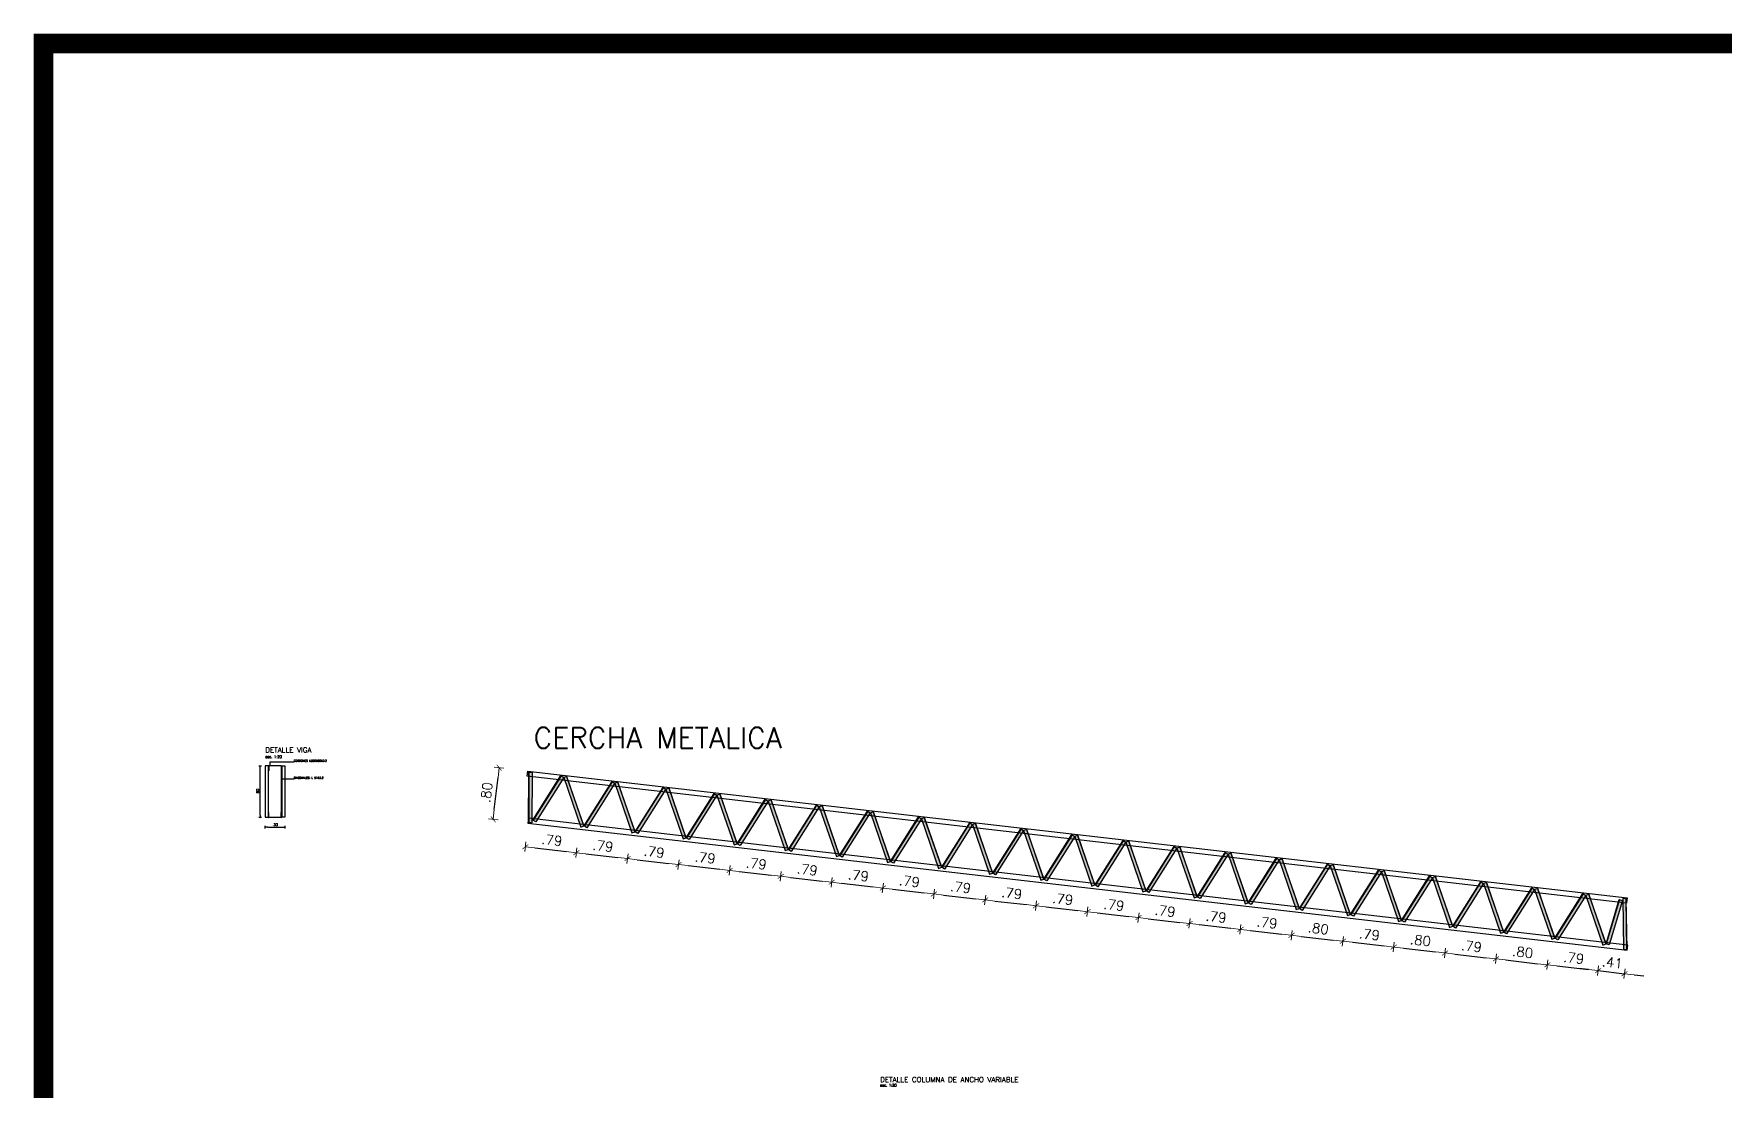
# Model space of a CAD drawing. Header units: metres. Extents: x 177 to 477, y -228 to -48.
# Drawn here: x 176.81 to 202.86, y -120.6 to -104.31 of the extents above; entities that cross this region are included whole.
import ezdxf
from ezdxf import colors
from ezdxf.entities.mleader import LeaderData, LeaderLine
from ezdxf.math import Vec2, Vec3

# ---------------------------------------------------------------- set-up
doc = ezdxf.new("R2010")
doc.units = ezdxf.units.M
doc.linetypes.add('DASHED2', pattern=[0.375, 0.25, -0.125])
doc.layers.add('AUX', color=11, linetype='DASHED2', lineweight=0, plot=False)
doc.layers.add('COTAS', color=160, linetype='Continuous', lineweight=0)
doc.layers.add('PERFILES', color=3, linetype='Continuous', lineweight=0)
for name, color, linetype in [('ES-Perfil 01', 3, 'Continuous'), ('EST-VISTA 2', 3, 'Continuous'), ('EST-VISTA 3', 1, 'Continuous'), ('LEYENDAS', 160, 'Continuous')]:
    doc.layers.add(name, color=color, linetype=linetype)
doc.layers.add('H-BLANCO', color=7, linetype='Continuous', lineweight=0, true_color=0xffffff)
doc.styles.get("Standard").update_dxf_attribs({"font": 'romans.shx'})
doc.dimstyles.new('COTA_1-20', dxfattribs={"dimscale": 0.2, "dimtxt": 0.2, "dimasz": 0.2, "dimexe": 0, "dimexo": 0.7, "dimgap": 0.1, "dimtad": 1, "dimzin": 4, "dimdsep": 46, "dimtxsty": 'Standard', "dimblk1": 'COTA_N', "dimblk2": 'COTA_N', "dimsah": 1, "dimcen": 2, "dimse1": 1, "dimse2": 1, "dimclrd": 1, "dimclre": 256, "dimclrt": 256, "dimadec": 0, "dimazin": 0, "dimtfac": 1, "dimtix": 1, "dimtmove": 2, "dimatfit": 3, "dimldrblk": 'COTA_N', "dimfxl": 0, "dimtolj": 1, "dimtzin": 0, "dimarcsym": 0})
doc.dimstyles.new('COTA_1-75', dxfattribs={"dimscale": 0.75, "dimtxt": 0.2, "dimasz": 0.2, "dimexe": 0, "dimexo": 0.7, "dimgap": 0.1, "dimtad": 1, "dimzin": 4, "dimdsep": 46, "dimtxsty": 'Standard', "dimblk1": 'COTA_N', "dimblk2": 'COTA_N', "dimsah": 1, "dimcen": 2, "dimse1": 1, "dimse2": 1, "dimclrd": 256, "dimclre": 256, "dimclrt": 256, "dimadec": 0, "dimazin": 0, "dimtfac": 1, "dimtix": 1, "dimtmove": 2, "dimatfit": 3, "dimldrblk": 'COTA_N', "dimfxl": 0, "dimtolj": 1, "dimtzin": 0, "dimarcsym": 0})

# ---------------------------------------------------------------- blocks, each defined once
blk = doc.blocks.new('VIGA RET')
at = {"layer": 'H-BLANCO'}
h = blk.add_hatch(color=256, dxfattribs=at)
h.dxf.hatch_style = 1
h.paths.add_polyline_path([(8.521, 0.01), (8.419, 0.79), (8.369, 0.783), (8.47, 0.003)])
h.paths.add_polyline_path([(8.191, 0.058), (8.315, 0.761), (8.365, 0.752), (8.241, 0.049)])
h.paths.add_polyline_path([(7.399, 0.058), (7.749, 0.788), (7.794, 0.766), (7.444, 0.036)])
h.paths.add_polyline_path([(8.191, 0.058), (7.841, 0.788), (7.795, 0.766), (8.145, 0.036)])
h.paths.add_polyline_path([(6.606, 0.058), (6.956, 0.788), (7.002, 0.766), (6.652, 0.036)])
h.paths.add_polyline_path([(7.398, 0.058), (7.048, 0.788), (7.002, 0.766), (7.352, 0.036)])
h.paths.add_polyline_path([(5.813, 0.058), (6.163, 0.788), (6.209, 0.766), (5.859, 0.036)])
h.paths.add_polyline_path([(6.605, 0.058), (6.255, 0.788), (6.209, 0.766), (6.559, 0.036)])
h.paths.add_polyline_path([(5.02, 0.058), (5.37, 0.788), (5.416, 0.766), (5.066, 0.036)])
h.paths.add_polyline_path([(5.812, 0.058), (5.462, 0.788), (5.417, 0.766), (5.767, 0.036)])
h.paths.add_polyline_path([(4.228, 0.058), (4.578, 0.788), (4.624, 0.766), (4.274, 0.036)])
h.paths.add_polyline_path([(5.02, 0.058), (4.67, 0.788), (4.624, 0.766), (4.974, 0.036)])
h.paths.add_polyline_path([(3.435, 0.058), (3.785, 0.788), (3.831, 0.766), (3.481, 0.036)])
h.paths.add_polyline_path([(4.227, 0.058), (3.877, 0.788), (3.831, 0.766), (4.181, 0.036)])
h.paths.add_polyline_path([(2.642, 0.058), (2.992, 0.788), (3.038, 0.766), (2.688, 0.036)])
h.paths.add_polyline_path([(3.434, 0.058), (3.084, 0.788), (3.038, 0.766), (3.388, 0.036)])
h.paths.add_polyline_path([(1.85, 0.058), (2.2, 0.788), (2.245, 0.766), (1.895, 0.036)])
h.paths.add_polyline_path([(2.641, 0.058), (2.291, 0.788), (2.246, 0.766), (2.596, 0.036)])
h.paths.add_polyline_path([(1.057, 0.058), (1.407, 0.788), (1.453, 0.766), (1.103, 0.036)])
h.paths.add_polyline_path([(1.849, 0.058), (1.499, 0.788), (1.453, 0.766), (1.803, 0.036)])
h.paths.add_polyline_path([(0.264, 0.058), (0.614, 0.788), (0.66, 0.766), (0.31, 0.036)])
h.paths.add_polyline_path([(1.056, 0.058), (0.706, 0.788), (0.66, 0.766), (1.01, 0.036)])
h.paths.add_polyline_path([(-0.529, 0.058), (-0.179, 0.788), (-0.133, 0.766), (-0.483, 0.036)])
h.paths.add_polyline_path([(0.263, 0.058), (-0.087, 0.788), (-0.133, 0.766), (0.217, 0.036)])
h.paths.add_polyline_path([(-1.321, 0.058), (-0.971, 0.788), (-0.926, 0.766), (-1.276, 0.036)])
h.paths.add_polyline_path([(-0.529, 0.058), (-0.879, 0.788), (-0.925, 0.766), (-0.575, 0.036)])
h.paths.add_polyline_path([(-2.114, 0.058), (-1.764, 0.788), (-1.718, 0.766), (-2.068, 0.036)])
h.paths.add_polyline_path([(-1.322, 0.058), (-1.672, 0.788), (-1.718, 0.766), (-1.368, 0.036)])
h.paths.add_polyline_path([(-2.907, 0.058), (-2.557, 0.788), (-2.511, 0.766), (-2.861, 0.036)])
h.paths.add_polyline_path([(-2.115, 0.058), (-2.465, 0.788), (-2.511, 0.766), (-2.161, 0.036)])
h.paths.add_polyline_path([(-3.7, 0.058), (-3.35, 0.788), (-3.304, 0.766), (-3.654, 0.036)])
h.paths.add_polyline_path([(-2.908, 0.058), (-3.258, 0.788), (-3.303, 0.766), (-2.953, 0.036)])
h.paths.add_polyline_path([(-4.492, 0.058), (-4.142, 0.788), (-4.096, 0.766), (-4.446, 0.036)])
h.paths.add_polyline_path([(-3.7, 0.058), (-4.05, 0.788), (-4.096, 0.766), (-3.746, 0.036)])
h.paths.add_polyline_path([(-5.285, 0.058), (-4.935, 0.788), (-4.889, 0.766), (-5.239, 0.036)])
h.paths.add_polyline_path([(-4.493, 0.058), (-4.843, 0.788), (-4.889, 0.766), (-4.539, 0.036)])
h.paths.add_polyline_path([(-6.078, 0.058), (-5.728, 0.788), (-5.682, 0.766), (-6.032, 0.036)])
h.paths.add_polyline_path([(-5.286, 0.058), (-5.636, 0.788), (-5.682, 0.766), (-5.332, 0.036)])
h.paths.add_polyline_path([(-6.87, 0.058), (-6.52, 0.788), (-6.475, 0.766), (-6.825, 0.036)])
h.paths.add_polyline_path([(-6.079, 0.058), (-6.429, 0.788), (-6.474, 0.766), (-6.124, 0.036)])
h.paths.add_polyline_path([(-7.663, 0.058), (-7.313, 0.788), (-7.267, 0.766), (-7.617, 0.036)])
h.paths.add_polyline_path([(-6.871, 0.058), (-7.221, 0.788), (-7.267, 0.766), (-6.917, 0.036)])
h.paths.add_polyline_path([(-8.456, 0.058), (-8.106, 0.788), (-8.06, 0.766), (-8.41, 0.036)])
h.paths.add_polyline_path([(-7.664, 0.058), (-8.014, 0.788), (-8.06, 0.766), (-7.71, 0.036)])
h.paths.add_polyline_path([(-8.518, 0.006), (-8.605, 0.782), (-8.554, 0.787), (-8.468, 0.012)])
at = {"layer": 'EST-VISTA 2', "color": 2}
for points in [[(-8.601, 0.782), (-8.515, 0.007), (-8.518, 0.006), (-8.605, 0.782)], [(-8.103, 0.786), (-8.453, 0.057), (-8.456, 0.058), (-8.106, 0.788)], [(-8.017, 0.786), (-7.667, 0.057), (-7.664, 0.058), (-8.014, 0.788)], [(-7.31, 0.786), (-7.66, 0.057), (-7.663, 0.058), (-7.313, 0.788)], [(-7.224, 0.786), (-6.874, 0.057), (-6.871, 0.058), (-7.221, 0.788)], [(-6.518, 0.786), (-6.868, 0.057), (-6.87, 0.058), (-6.52, 0.788)], [(-6.431, 0.786), (-6.081, 0.057), (-6.079, 0.058), (-6.429, 0.788)], [(-5.725, 0.786), (-6.075, 0.057), (-6.078, 0.058), (-5.728, 0.788)], [(-5.639, 0.786), (-5.289, 0.057), (-5.286, 0.058), (-5.636, 0.788)], [(-4.932, 0.786), (-5.282, 0.057), (-5.285, 0.058), (-4.935, 0.788)], [(-4.846, 0.786), (-4.496, 0.057), (-4.493, 0.058), (-4.843, 0.788)], [(-4.139, 0.786), (-4.489, 0.057), (-4.492, 0.058), (-4.142, 0.788)], [(-4.053, 0.786), (-3.703, 0.057), (-3.7, 0.058), (-4.05, 0.788)], [(-3.347, 0.786), (-3.697, 0.057), (-3.7, 0.058), (-3.35, 0.788)], [(-3.261, 0.786), (-2.911, 0.057), (-2.908, 0.058), (-3.258, 0.788)], [(-2.554, 0.786), (-2.904, 0.057), (-2.907, 0.058), (-2.557, 0.788)], [(-2.468, 0.786), (-2.118, 0.057), (-2.115, 0.058), (-2.465, 0.788)], [(-1.761, 0.786), (-2.111, 0.057), (-2.114, 0.058), (-1.764, 0.788)], [(-1.675, 0.786), (-1.325, 0.057), (-1.322, 0.058), (-1.672, 0.788)], [(-0.968, 0.786), (-1.318, 0.057), (-1.321, 0.058), (-0.971, 0.788)], [(-0.882, 0.786), (-0.532, 0.057), (-0.529, 0.058), (-0.879, 0.788)], [(-0.176, 0.786), (-0.526, 0.057), (-0.529, 0.058), (-0.179, 0.788)], [(-0.09, 0.786), (0.26, 0.057), (0.263, 0.058), (-0.087, 0.788)], [(0.617, 0.786), (0.267, 0.057), (0.264, 0.058), (0.614, 0.788)], [(0.703, 0.786), (1.053, 0.057), (1.056, 0.058), (0.706, 0.788)], [(1.41, 0.786), (1.06, 0.057), (1.057, 0.058), (1.407, 0.788)], [(1.496, 0.786), (1.846, 0.057), (1.849, 0.058), (1.499, 0.788)], [(2.202, 0.786), (1.852, 0.057), (1.85, 0.058), (2.2, 0.788)], [(2.289, 0.786), (2.639, 0.057), (2.641, 0.058), (2.291, 0.788)], [(2.995, 0.786), (2.645, 0.057), (2.642, 0.058), (2.992, 0.788)], [(3.081, 0.786), (3.431, 0.057), (3.434, 0.058), (3.084, 0.788)], [(3.788, 0.786), (3.438, 0.057), (3.435, 0.058), (3.785, 0.788)], [(3.874, 0.786), (4.224, 0.057), (4.227, 0.058), (3.877, 0.788)], [(4.581, 0.786), (4.231, 0.057), (4.228, 0.058), (4.578, 0.788)], [(4.667, 0.786), (5.017, 0.057), (5.02, 0.058), (4.67, 0.788)], [(5.373, 0.786), (5.023, 0.057), (5.02, 0.058), (5.37, 0.788)], [(5.459, 0.786), (5.809, 0.057), (5.812, 0.058), (5.462, 0.788)], [(6.166, 0.786), (5.816, 0.057), (5.813, 0.058), (6.163, 0.788)], [(6.252, 0.786), (6.602, 0.057), (6.605, 0.058), (6.255, 0.788)], [(6.959, 0.786), (6.609, 0.057), (6.606, 0.058), (6.956, 0.788)], [(7.045, 0.786), (7.395, 0.057), (7.398, 0.058), (7.048, 0.788)], [(7.752, 0.786), (7.402, 0.057), (7.399, 0.058), (7.749, 0.788)], [(7.838, 0.786), (8.188, 0.057), (8.191, 0.058), (7.841, 0.788)], [(8.416, 0.789), (8.518, 0.01), (8.521, 0.01), (8.419, 0.79)], [(8.319, 0.761), (8.195, 0.058), (8.191, 0.058), (8.315, 0.761)]]:
    blk.add_lwpolyline(points, close=True, dxfattribs=at)
at = {"layer": 'EST-VISTA 3'}
for points in [[(-8.619, 0.8), (8.434, 0.8), (8.434, 0.72), (-8.619, 0.72)], [(-8.518, 0.006), (-8.605, 0.782), (-8.554, 0.787), (-8.468, 0.012)], [(-8.456, 0.058), (-8.106, 0.788), (-8.06, 0.766), (-8.41, 0.036)], [(-7.664, 0.058), (-8.014, 0.788), (-8.06, 0.766), (-7.71, 0.036)], [(-7.663, 0.058), (-7.313, 0.788), (-7.267, 0.766), (-7.617, 0.036)], [(-6.871, 0.058), (-7.221, 0.788), (-7.267, 0.766), (-6.917, 0.036)], [(-6.87, 0.058), (-6.52, 0.788), (-6.475, 0.766), (-6.825, 0.036)], [(-6.079, 0.058), (-6.429, 0.788), (-6.474, 0.766), (-6.124, 0.036)], [(-6.078, 0.058), (-5.728, 0.788), (-5.682, 0.766), (-6.032, 0.036)], [(-5.286, 0.058), (-5.636, 0.788), (-5.682, 0.766), (-5.332, 0.036)], [(-5.285, 0.058), (-4.935, 0.788), (-4.889, 0.766), (-5.239, 0.036)], [(-4.493, 0.058), (-4.843, 0.788), (-4.889, 0.766), (-4.539, 0.036)], [(-4.492, 0.058), (-4.142, 0.788), (-4.096, 0.766), (-4.446, 0.036)], [(-3.7, 0.058), (-4.05, 0.788), (-4.096, 0.766), (-3.746, 0.036)], [(-3.7, 0.058), (-3.35, 0.788), (-3.304, 0.766), (-3.654, 0.036)], [(-2.908, 0.058), (-3.258, 0.788), (-3.303, 0.766), (-2.953, 0.036)], [(-2.907, 0.058), (-2.557, 0.788), (-2.511, 0.766), (-2.861, 0.036)], [(-2.115, 0.058), (-2.465, 0.788), (-2.511, 0.766), (-2.161, 0.036)], [(-2.114, 0.058), (-1.764, 0.788), (-1.718, 0.766), (-2.068, 0.036)], [(-1.322, 0.058), (-1.672, 0.788), (-1.718, 0.766), (-1.368, 0.036)], [(-1.321, 0.058), (-0.971, 0.788), (-0.926, 0.766), (-1.276, 0.036)], [(-0.529, 0.058), (-0.879, 0.788), (-0.925, 0.766), (-0.575, 0.036)], [(-0.529, 0.058), (-0.179, 0.788), (-0.133, 0.766), (-0.483, 0.036)], [(0.263, 0.058), (-0.087, 0.788), (-0.133, 0.766), (0.217, 0.036)], [(0.264, 0.058), (0.614, 0.788), (0.66, 0.766), (0.31, 0.036)], [(1.056, 0.058), (0.706, 0.788), (0.66, 0.766), (1.01, 0.036)], [(1.057, 0.058), (1.407, 0.788), (1.453, 0.766), (1.103, 0.036)], [(1.849, 0.058), (1.499, 0.788), (1.453, 0.766), (1.803, 0.036)], [(1.85, 0.058), (2.2, 0.788), (2.245, 0.766), (1.895, 0.036)], [(2.641, 0.058), (2.291, 0.788), (2.246, 0.766), (2.596, 0.036)], [(2.642, 0.058), (2.992, 0.788), (3.038, 0.766), (2.688, 0.036)], [(3.434, 0.058), (3.084, 0.788), (3.038, 0.766), (3.388, 0.036)], [(3.435, 0.058), (3.785, 0.788), (3.831, 0.766), (3.481, 0.036)], [(4.227, 0.058), (3.877, 0.788), (3.831, 0.766), (4.181, 0.036)], [(4.228, 0.058), (4.578, 0.788), (4.624, 0.766), (4.274, 0.036)], [(5.02, 0.058), (4.67, 0.788), (4.624, 0.766), (4.974, 0.036)], [(5.02, 0.058), (5.37, 0.788), (5.416, 0.766), (5.066, 0.036)], [(5.812, 0.058), (5.462, 0.788), (5.417, 0.766), (5.767, 0.036)], [(5.813, 0.058), (6.163, 0.788), (6.209, 0.766), (5.859, 0.036)], [(6.605, 0.058), (6.255, 0.788), (6.209, 0.766), (6.559, 0.036)], [(6.606, 0.058), (6.956, 0.788), (7.002, 0.766), (6.652, 0.036)], [(7.398, 0.058), (7.048, 0.788), (7.002, 0.766), (7.352, 0.036)], [(7.399, 0.058), (7.749, 0.788), (7.794, 0.766), (7.444, 0.036)], [(8.191, 0.058), (7.841, 0.788), (7.795, 0.766), (8.145, 0.036)], [(8.521, 0.01), (8.419, 0.79), (8.369, 0.783), (8.47, 0.003)], [(8.191, 0.058), (8.315, 0.761), (8.365, 0.752), (8.241, 0.049)], [(-8.526, 0), (8.526, 0), (8.526, 0.08), (-8.526, 0.08)]]:
    blk.add_lwpolyline(points, close=True, dxfattribs=at)
blk = doc.blocks.new('206.4x70x3.2')
at = {"layer": 'ES-Perfil 01'}
for p, q in [((0, -0.0968), (0, 0.0904)), ((0.0032, -0.0968), (0.0032, 0.0904)), ((0.0064, 0.0968), (0.08, 0.0968)), ((0.0064, 0.0936), (0.08, 0.0936)), ((0.08, 0.0968), (0.08, 0.0936)), ((0.0064, -0.1), (0.08, -0.1)), ((0.0064, -0.1032), (0.08, -0.1032)), ((0.08, -0.1), (0.08, -0.1032))]:
    blk.add_line(p, q, dxfattribs=at)
for centre, radius, start, end in [((0.0064, 0.0904), 0.0064, 90, 180), ((0.0064, 0.0904), 0.0032, 90, 180), ((0.0064, -0.0968), 0.0064, 180, 270), ((0.0064, -0.0968), 0.0032, 180, 270)]:
    blk.add_arc(centre, radius, start, end, dxfattribs=at)
blk = doc.blocks.new('VVIGA')
at = {"layer": 'EST-VISTA 2', "color": 2}
for points in [[(-0.1032, 0.7968), (-0.1032, 0.0032), (-0.1, 0.0032), (-0.1, 0.7968)], [(0.1032, 0.7968), (0.1032, 0.0032), (0.1, 0.0032), (0.1, 0.7968)]]:
    blk.add_lwpolyline(points, close=True, dxfattribs=at)
at = {"layer": 'EST-VISTA 3'}
for points in [[(-0.1, 0.0032), (-0.1, 0.7968), (-0.1508, 0.7968), (-0.1508, 0.0032)], [(0.1, 0.0032), (0.1, 0.7968), (0.1508, 0.7968), (0.1508, 0.0032)]]:
    blk.add_lwpolyline(points, close=True, dxfattribs=at)
at = {"layer": 'PERFILES', "xscale": -1, "rotation": 90}
blk.add_blockref('206.4x70x3.2', (-0.0032, 0.7968), dxfattribs=at)
at = {"layer": 'PERFILES', "rotation": 90.00000000000001}
blk.add_blockref('206.4x70x3.2', (-0.0032, -0.0032), dxfattribs=at)
blk = doc.blocks.new('COTA_N')
for p, q in [((-1, 0), (0, 0)), ((0, 0.5), (0, -0.5))]:
    blk.add_line(p, q)
at = {"const_width": 0.065}
blk.add_lwpolyline([(0.14, 0.14), (0.28, 0.28), (0, 0), (-0.14, -0.14), (-0.28, -0.28)], dxfattribs=at)
blk = doc.blocks.new('*D677')
at = {"layer": 'COTAS', "lineweight": -2, "transparency": 16777216}
blk.add_line((184.536, -116.862), (185.025, -116.919), dxfattribs=at)
at = {"layer": 'Defpoints', "color": 0, "transparency": 16777216}
for p in [(184.428, -116.483), (185.216, -116.574), (185.174, -116.936)]:
    blk.add_point(p, dxfattribs=at)
at = {"layer": 'COTAS', "lineweight": -2, "transparency": 16777216, "xscale": 0.15, "yscale": 0.15, "zscale": 0.15}
for p, rotation in [((184.387, -116.845), 173.4130545026388), ((185.174, -116.936), 353.4130545026388)]:
    blk.add_blockref('COTA_N', p, dxfattribs=dict(at, rotation=rotation))
at = {"layer": 'COTAS', "transparency": 16777216, "insert": (184.798, -116.742), "char_height": 0.15, "attachment_point": 5, "rotation": 353.4131}
blk.add_mtext('\\A1;.79', dxfattribs=at)
blk = doc.blocks.new('*D678')
at = {"layer": 'COTAS', "lineweight": -2, "transparency": 16777216}
blk.add_line((185.323, -116.953), (185.813, -117.01), dxfattribs=at)
at = {"layer": 'Defpoints', "color": 0, "transparency": 16777216}
for p in [(185.216, -116.574), (186.003, -116.665), (185.962, -117.027)]:
    blk.add_point(p, dxfattribs=at)
at = {"layer": 'COTAS', "lineweight": -2, "transparency": 16777216, "xscale": 0.15, "yscale": 0.15, "zscale": 0.15}
for p, rotation in [((185.174, -116.936), 173.4130545026388), ((185.962, -117.027), 353.4130545026388)]:
    blk.add_blockref('COTA_N', p, dxfattribs=dict(at, rotation=rotation))
at = {"layer": 'COTAS', "transparency": 16777216, "insert": (185.585, -116.833), "char_height": 0.15, "attachment_point": 5, "rotation": 353.4131}
blk.add_mtext('\\A1;.79', dxfattribs=at)
blk = doc.blocks.new('*D679')
at = {"layer": 'COTAS', "lineweight": -2, "transparency": 16777216}
blk.add_line((186.111, -117.044), (186.6, -117.101), dxfattribs=at)
at = {"layer": 'Defpoints', "color": 0, "transparency": 16777216}
for p in [(186.003, -116.665), (186.791, -116.756), (186.749, -117.118)]:
    blk.add_point(p, dxfattribs=at)
at = {"layer": 'COTAS', "lineweight": -2, "transparency": 16777216, "xscale": 0.15, "yscale": 0.15, "zscale": 0.15}
for p, rotation in [((185.962, -117.027), 173.4130545026388), ((186.749, -117.118), 353.4130545026388)]:
    blk.add_blockref('COTA_N', p, dxfattribs=dict(at, rotation=rotation))
at = {"layer": 'COTAS', "transparency": 16777216, "insert": (186.373, -116.923), "char_height": 0.15, "attachment_point": 5, "rotation": 353.4131}
blk.add_mtext('\\A1;.79', dxfattribs=at)
blk = doc.blocks.new('*D680')
at = {"layer": 'COTAS', "lineweight": -2, "transparency": 16777216}
blk.add_line((186.898, -117.135), (187.388, -117.192), dxfattribs=at)
at = {"layer": 'Defpoints', "color": 0, "transparency": 16777216}
for p in [(186.791, -116.756), (187.578, -116.847), (187.537, -117.209)]:
    blk.add_point(p, dxfattribs=at)
at = {"layer": 'COTAS', "lineweight": -2, "transparency": 16777216, "xscale": 0.15, "yscale": 0.15, "zscale": 0.15}
for p, rotation in [((186.749, -117.118), 173.4130545026388), ((187.537, -117.209), 353.4130545026388)]:
    blk.add_blockref('COTA_N', p, dxfattribs=dict(at, rotation=rotation))
at = {"layer": 'COTAS', "transparency": 16777216, "insert": (187.16, -117.014), "char_height": 0.15, "attachment_point": 5, "rotation": 353.4131}
blk.add_mtext('\\A1;.79', dxfattribs=at)
blk = doc.blocks.new('*D681')
at = {"layer": 'COTAS', "lineweight": -2, "transparency": 16777216}
blk.add_line((187.686, -117.226), (188.175, -117.283), dxfattribs=at)
at = {"layer": 'Defpoints', "color": 0, "transparency": 16777216}
for p in [(187.578, -116.847), (188.366, -116.938), (188.324, -117.3)]:
    blk.add_point(p, dxfattribs=at)
at = {"layer": 'COTAS', "lineweight": -2, "transparency": 16777216, "xscale": 0.15, "yscale": 0.15, "zscale": 0.15}
for p, rotation in [((187.537, -117.209), 173.4130545026388), ((188.324, -117.3), 353.4130545026388)]:
    blk.add_blockref('COTA_N', p, dxfattribs=dict(at, rotation=rotation))
at = {"layer": 'COTAS', "transparency": 16777216, "insert": (187.948, -117.105), "char_height": 0.15, "attachment_point": 5, "rotation": 353.4131}
blk.add_mtext('\\A1;.79', dxfattribs=at)
blk = doc.blocks.new('*D682')
at = {"layer": 'COTAS', "lineweight": -2, "transparency": 16777216}
blk.add_line((188.473, -117.317), (188.961, -117.373), dxfattribs=at)
at = {"layer": 'Defpoints', "color": 0, "transparency": 16777216}
for p in [(188.366, -116.938), (189.152, -117.028), (189.11, -117.391)]:
    blk.add_point(p, dxfattribs=at)
at = {"layer": 'COTAS', "lineweight": -2, "transparency": 16777216, "xscale": 0.15, "yscale": 0.15, "zscale": 0.15}
for p, rotation in [((188.324, -117.3), 173.4130545026388), ((189.11, -117.391), 353.4130545026388)]:
    blk.add_blockref('COTA_N', p, dxfattribs=dict(at, rotation=rotation))
at = {"layer": 'COTAS', "transparency": 16777216, "insert": (188.734, -117.196), "char_height": 0.15, "attachment_point": 5, "rotation": 353.4131}
blk.add_mtext('\\A1;.79', dxfattribs=at)
blk = doc.blocks.new('*D683')
at = {"layer": 'COTAS', "lineweight": -2, "transparency": 16777216}
blk.add_line((189.259, -117.408), (189.749, -117.464), dxfattribs=at)
at = {"layer": 'Defpoints', "color": 0, "transparency": 16777216}
for p in [(189.152, -117.028), (189.939, -117.119), (189.898, -117.481)]:
    blk.add_point(p, dxfattribs=at)
at = {"layer": 'COTAS', "lineweight": -2, "transparency": 16777216, "xscale": 0.15, "yscale": 0.15, "zscale": 0.15}
for p, rotation in [((189.11, -117.391), 173.4130545026388), ((189.898, -117.481), 353.4130545026388)]:
    blk.add_blockref('COTA_N', p, dxfattribs=dict(at, rotation=rotation))
at = {"layer": 'COTAS', "transparency": 16777216, "insert": (189.521, -117.287), "char_height": 0.15, "attachment_point": 5, "rotation": 353.4131}
blk.add_mtext('\\A1;.79', dxfattribs=at)
blk = doc.blocks.new('*D684')
at = {"layer": 'COTAS', "lineweight": -2, "transparency": 16777216}
blk.add_line((190.047, -117.499), (190.536, -117.555), dxfattribs=at)
at = {"layer": 'Defpoints', "color": 0, "transparency": 16777216}
for p in [(189.939, -117.119), (190.727, -117.21), (190.685, -117.572)]:
    blk.add_point(p, dxfattribs=at)
at = {"layer": 'COTAS', "lineweight": -2, "transparency": 16777216, "xscale": 0.15, "yscale": 0.15, "zscale": 0.15}
for p, rotation in [((189.898, -117.481), 173.4130545026388), ((190.685, -117.572), 353.4130545026388)]:
    blk.add_blockref('COTA_N', p, dxfattribs=dict(at, rotation=rotation))
at = {"layer": 'COTAS', "transparency": 16777216, "insert": (190.308, -117.378), "char_height": 0.15, "attachment_point": 5, "rotation": 353.4131}
blk.add_mtext('\\A1;.79', dxfattribs=at)
blk = doc.blocks.new('*D685')
at = {"layer": 'COTAS', "lineweight": -2, "transparency": 16777216}
blk.add_line((190.834, -117.59), (191.325, -117.646), dxfattribs=at)
at = {"layer": 'Defpoints', "color": 0, "transparency": 16777216}
for p in [(190.727, -117.21), (191.516, -117.301), (191.474, -117.664)]:
    blk.add_point(p, dxfattribs=at)
at = {"layer": 'COTAS', "lineweight": -2, "transparency": 16777216, "xscale": 0.15, "yscale": 0.15, "zscale": 0.15}
for p, rotation in [((190.685, -117.572), 173.4130545026388), ((191.474, -117.664), 353.4130545026388)]:
    blk.add_blockref('COTA_N', p, dxfattribs=dict(at, rotation=rotation))
at = {"layer": 'COTAS', "transparency": 16777216, "insert": (191.097, -117.469), "char_height": 0.15, "attachment_point": 5, "rotation": 353.4131}
blk.add_mtext('\\A1;.79', dxfattribs=at)
blk = doc.blocks.new('*D686')
at = {"layer": 'COTAS', "lineweight": -2, "transparency": 16777216}
blk.add_line((191.623, -117.681), (192.11, -117.737), dxfattribs=at)
at = {"layer": 'Defpoints', "color": 0, "transparency": 16777216}
for p in [(191.516, -117.301), (192.301, -117.392), (192.259, -117.754)]:
    blk.add_point(p, dxfattribs=at)
at = {"layer": 'COTAS', "lineweight": -2, "transparency": 16777216, "xscale": 0.15, "yscale": 0.15, "zscale": 0.15}
for p, rotation in [((191.474, -117.664), 173.4130545026388), ((192.259, -117.754), 353.4130545026388)]:
    blk.add_blockref('COTA_N', p, dxfattribs=dict(at, rotation=rotation))
at = {"layer": 'COTAS', "transparency": 16777216, "insert": (191.884, -117.56), "char_height": 0.15, "attachment_point": 5, "rotation": 353.4131}
blk.add_mtext('\\A1;.79', dxfattribs=at)
blk = doc.blocks.new('*D687')
at = {"layer": 'COTAS', "lineweight": -2, "transparency": 16777216}
blk.add_line((192.408, -117.771), (192.9, -117.828), dxfattribs=at)
at = {"layer": 'Defpoints', "color": 0, "transparency": 16777216}
for p in [(192.301, -117.392), (193.091, -117.483), (193.049, -117.845)]:
    blk.add_point(p, dxfattribs=at)
at = {"layer": 'COTAS', "lineweight": -2, "transparency": 16777216, "xscale": 0.15, "yscale": 0.15, "zscale": 0.15}
for p, rotation in [((192.259, -117.754), 173.4130545026388), ((193.049, -117.845), 353.4130545026388)]:
    blk.add_blockref('COTA_N', p, dxfattribs=dict(at, rotation=rotation))
at = {"layer": 'COTAS', "transparency": 16777216, "insert": (192.671, -117.651), "char_height": 0.15, "attachment_point": 5, "rotation": 353.4131}
blk.add_mtext('\\A1;.79', dxfattribs=at)
blk = doc.blocks.new('*D688')
at = {"layer": 'COTAS', "lineweight": -2, "transparency": 16777216}
blk.add_line((193.198, -117.863), (193.688, -117.919), dxfattribs=at)
at = {"layer": 'Defpoints', "color": 0, "transparency": 16777216}
for p in [(193.091, -117.483), (193.878, -117.574), (193.837, -117.936)]:
    blk.add_point(p, dxfattribs=at)
at = {"layer": 'COTAS', "lineweight": -2, "transparency": 16777216, "xscale": 0.15, "yscale": 0.15, "zscale": 0.15}
for p, rotation in [((193.049, -117.845), 173.4130545026388), ((193.837, -117.936), 353.4130545026388)]:
    blk.add_blockref('COTA_N', p, dxfattribs=dict(at, rotation=rotation))
at = {"layer": 'COTAS', "transparency": 16777216, "insert": (193.46, -117.742), "char_height": 0.15, "attachment_point": 5, "rotation": 353.4131}
blk.add_mtext('\\A1;.79', dxfattribs=at)
blk = doc.blocks.new('*D689')
at = {"layer": 'COTAS', "lineweight": -2, "transparency": 16777216}
blk.add_line((193.986, -117.954), (194.475, -118.01), dxfattribs=at)
at = {"layer": 'Defpoints', "color": 0, "transparency": 16777216}
for p in [(193.878, -117.574), (194.666, -117.665), (194.624, -118.027)]:
    blk.add_point(p, dxfattribs=at)
at = {"layer": 'COTAS', "lineweight": -2, "transparency": 16777216, "xscale": 0.15, "yscale": 0.15, "zscale": 0.15}
for p, rotation in [((193.837, -117.936), 173.4130545026388), ((194.624, -118.027), 353.4130545026388)]:
    blk.add_blockref('COTA_N', p, dxfattribs=dict(at, rotation=rotation))
at = {"layer": 'COTAS', "transparency": 16777216, "insert": (194.248, -117.833), "char_height": 0.15, "attachment_point": 5, "rotation": 353.4131}
blk.add_mtext('\\A1;.79', dxfattribs=at)
blk = doc.blocks.new('*D690')
at = {"layer": 'COTAS', "lineweight": -2, "transparency": 16777216}
blk.add_line((194.773, -118.044), (195.259, -118.101), dxfattribs=at)
at = {"layer": 'Defpoints', "color": 0, "transparency": 16777216}
for p in [(194.666, -117.665), (195.45, -117.756), (195.408, -118.118)]:
    blk.add_point(p, dxfattribs=at)
at = {"layer": 'COTAS', "lineweight": -2, "transparency": 16777216, "xscale": 0.15, "yscale": 0.15, "zscale": 0.15}
for p, rotation in [((194.624, -118.027), 173.4130545026388), ((195.408, -118.118), 353.4130545026388)]:
    blk.add_blockref('COTA_N', p, dxfattribs=dict(at, rotation=rotation))
at = {"layer": 'COTAS', "transparency": 16777216, "insert": (195.033, -117.924), "char_height": 0.15, "attachment_point": 5, "rotation": 353.4131}
blk.add_mtext('\\A1;.79', dxfattribs=at)
blk = doc.blocks.new('*D691')
at = {"layer": 'COTAS', "lineweight": -2, "transparency": 16777216}
blk.add_line((195.558, -118.135), (196.047, -118.192), dxfattribs=at)
at = {"layer": 'Defpoints', "color": 0, "transparency": 16777216}
for p in [(195.45, -117.756), (196.238, -117.847), (196.196, -118.209)]:
    blk.add_point(p, dxfattribs=at)
at = {"layer": 'COTAS', "lineweight": -2, "transparency": 16777216, "xscale": 0.15, "yscale": 0.15, "zscale": 0.15}
for p, rotation in [((195.408, -118.118), 173.4130545026388), ((196.196, -118.209), 353.4130545026388)]:
    blk.add_blockref('COTA_N', p, dxfattribs=dict(at, rotation=rotation))
at = {"layer": 'COTAS', "transparency": 16777216, "insert": (195.819, -118.014), "char_height": 0.15, "attachment_point": 5, "rotation": 353.4131}
blk.add_mtext('\\A1;.79', dxfattribs=at)
blk = doc.blocks.new('*D692')
at = {"layer": 'COTAS', "lineweight": -2, "transparency": 16777216}
blk.add_line((196.345, -118.226), (196.838, -118.283), dxfattribs=at)
at = {"layer": 'Defpoints', "color": 0, "transparency": 16777216}
for p in [(196.238, -117.847), (197.028, -117.938), (196.987, -118.3)]:
    blk.add_point(p, dxfattribs=at)
at = {"layer": 'COTAS', "lineweight": -2, "transparency": 16777216, "xscale": 0.15, "yscale": 0.15, "zscale": 0.15}
for p, rotation in [((196.196, -118.209), 173.4130545026388), ((196.987, -118.3), 353.4130545026388)]:
    blk.add_blockref('COTA_N', p, dxfattribs=dict(at, rotation=rotation))
at = {"layer": 'COTAS', "transparency": 16777216, "insert": (196.608, -118.105), "char_height": 0.15, "attachment_point": 5, "rotation": 353.4131}
blk.add_mtext('\\A1;.80', dxfattribs=at)
blk = doc.blocks.new('*D693')
at = {"layer": 'COTAS', "lineweight": -2, "transparency": 16777216}
blk.add_line((197.136, -118.317), (197.621, -118.373), dxfattribs=at)
at = {"layer": 'Defpoints', "color": 0, "transparency": 16777216}
for p in [(197.028, -117.938), (197.812, -118.028), (197.77, -118.391)]:
    blk.add_point(p, dxfattribs=at)
at = {"layer": 'COTAS', "lineweight": -2, "transparency": 16777216, "xscale": 0.15, "yscale": 0.15, "zscale": 0.15}
for p, rotation in [((196.987, -118.3), 173.4130545026388), ((197.77, -118.391), 353.4130545026388)]:
    blk.add_blockref('COTA_N', p, dxfattribs=dict(at, rotation=rotation))
at = {"layer": 'COTAS', "transparency": 16777216, "insert": (197.396, -118.196), "char_height": 0.15, "attachment_point": 5, "rotation": 353.4131}
blk.add_mtext('\\A1;.79', dxfattribs=at)
blk = doc.blocks.new('*D694')
at = {"layer": 'COTAS', "lineweight": -2, "transparency": 16777216}
blk.add_line((197.919, -118.408), (198.413, -118.465), dxfattribs=at)
at = {"layer": 'Defpoints', "color": 0, "transparency": 16777216}
for p in [(197.812, -118.028), (198.603, -118.12), (198.562, -118.482)]:
    blk.add_point(p, dxfattribs=at)
at = {"layer": 'COTAS', "lineweight": -2, "transparency": 16777216, "xscale": 0.15, "yscale": 0.15, "zscale": 0.15}
for p, rotation in [((197.77, -118.391), 173.4130545026388), ((198.562, -118.482), 353.4130545026388)]:
    blk.add_blockref('COTA_N', p, dxfattribs=dict(at, rotation=rotation))
at = {"layer": 'COTAS', "transparency": 16777216, "insert": (198.183, -118.287), "char_height": 0.15, "attachment_point": 5, "rotation": 353.4131}
blk.add_mtext('\\A1;.80', dxfattribs=at)
blk = doc.blocks.new('*D695')
at = {"layer": 'COTAS', "lineweight": -2, "transparency": 16777216}
blk.add_line((198.711, -118.499), (199.196, -118.555), dxfattribs=at)
at = {"layer": 'Defpoints', "color": 0, "transparency": 16777216}
for p in [(198.603, -118.12), (199.387, -118.21), (199.345, -118.572)]:
    blk.add_point(p, dxfattribs=at)
at = {"layer": 'COTAS', "lineweight": -2, "transparency": 16777216, "xscale": 0.15, "yscale": 0.15, "zscale": 0.15}
for p, rotation in [((198.562, -118.482), 173.4130545026388), ((199.345, -118.572), 353.4130545026388)]:
    blk.add_blockref('COTA_N', p, dxfattribs=dict(at, rotation=rotation))
at = {"layer": 'COTAS', "transparency": 16777216, "insert": (198.97, -118.378), "char_height": 0.15, "attachment_point": 5, "rotation": 353.4131}
blk.add_mtext('\\A1;.79', dxfattribs=at)
blk = doc.blocks.new('*D696')
at = {"layer": 'COTAS', "lineweight": -2, "transparency": 16777216}
blk.add_line((199.494, -118.59), (199.988, -118.647), dxfattribs=at)
at = {"layer": 'Defpoints', "color": 0, "transparency": 16777216}
for p in [(199.387, -118.21), (200.178, -118.302), (200.137, -118.664)]:
    blk.add_point(p, dxfattribs=at)
at = {"layer": 'COTAS', "lineweight": -2, "transparency": 16777216, "xscale": 0.15, "yscale": 0.15, "zscale": 0.15}
for p, rotation in [((199.345, -118.572), 173.4130545026388), ((200.137, -118.664), 353.4130545026388)]:
    blk.add_blockref('COTA_N', p, dxfattribs=dict(at, rotation=rotation))
at = {"layer": 'COTAS', "transparency": 16777216, "insert": (199.758, -118.469), "char_height": 0.15, "attachment_point": 5, "rotation": 353.4131}
blk.add_mtext('\\A1;.80', dxfattribs=at)
blk = doc.blocks.new('*D697')
at = {"layer": 'COTAS', "lineweight": -2, "transparency": 16777216}
blk.add_line((200.286, -118.681), (200.77, -118.737), dxfattribs=at)
at = {"layer": 'Defpoints', "color": 0, "transparency": 16777216}
for p in [(200.178, -118.302), (200.961, -118.392), (200.919, -118.754)]:
    blk.add_point(p, dxfattribs=at)
at = {"layer": 'COTAS', "lineweight": -2, "transparency": 16777216, "xscale": 0.15, "yscale": 0.15, "zscale": 0.15}
for p, rotation in [((200.137, -118.664), 173.4130545026388), ((200.919, -118.754), 353.4130545026388)]:
    blk.add_blockref('COTA_N', p, dxfattribs=dict(at, rotation=rotation))
at = {"layer": 'COTAS', "transparency": 16777216, "insert": (200.545, -118.56), "char_height": 0.15, "attachment_point": 5, "rotation": 353.4131}
blk.add_mtext('\\A1;.79', dxfattribs=at)
blk = doc.blocks.new('*D698')
at = {"layer": 'COTAS', "lineweight": -2, "transparency": 16777216}
for p, q in [((200.77, -118.737), (200.621, -118.72)), ((200.919, -118.754), (201.327, -118.801)), ((201.476, -118.818), (201.625, -118.836))]:
    blk.add_line(p, q, dxfattribs=at)
at = {"layer": 'Defpoints', "color": 0, "transparency": 16777216}
for p in [(200.961, -118.392), (201.369, -118.439), (201.327, -118.801)]:
    blk.add_point(p, dxfattribs=at)
at = {"layer": 'COTAS', "lineweight": -2, "transparency": 16777216, "xscale": 0.15, "yscale": 0.15, "zscale": 0.15}
for p, rotation in [((200.919, -118.754), 353.4130545026388), ((201.327, -118.801), 173.4130545026388)]:
    blk.add_blockref('COTA_N', p, dxfattribs=dict(at, rotation=rotation))
at = {"layer": 'COTAS', "transparency": 16777216, "insert": (201.14, -118.629), "char_height": 0.15, "attachment_point": 5, "rotation": 353.4131}
blk.add_mtext('\\A1;.41', dxfattribs=at)
blk = doc.blocks.new('*D699')
at = {"layer": 'COTAS', "lineweight": -2, "transparency": 16777216}
blk.add_line((183.91, -116.272), (183.968, -115.775), dxfattribs=at)
at = {"layer": 'Defpoints', "color": 0, "transparency": 16777216}
for p in [(183.985, -115.626), (184.52, -115.688), (184.428, -116.483)]:
    blk.add_point(p, dxfattribs=at)
at = {"layer": 'COTAS', "lineweight": -2, "transparency": 16777216, "xscale": 0.15, "yscale": 0.15, "zscale": 0.15}
for p, rotation in [((183.985, -115.626), 83.41305450263866), ((183.893, -116.421), 263.4130545026387)]:
    blk.add_blockref('COTA_N', p, dxfattribs=dict(at, rotation=rotation))
at = {"layer": 'COTAS', "transparency": 16777216, "insert": (183.79, -116.007), "char_height": 0.15, "attachment_point": 5, "rotation": 83.4131}
blk.add_mtext('\\A1;.80', dxfattribs=at)
blk = doc.blocks.new('_None')
blk = doc.blocks.new('*D703')
at = {"layer": 'Defpoints', "color": 0, "linetype": 'ByBlock', "ltscale": 0.5, "transparency": 16777216}
for p in [(180.38, -116.388), (180.682, -116.388), (180.682, -116.544)]:
    blk.add_point(p, dxfattribs=at)
at = {"layer": 'LEYENDAS', "color": 1, "linetype": 'ByBlock', "lineweight": -2, "ltscale": 0.5, "transparency": 16777216}
blk.add_line((180.42, -116.544), (180.642, -116.544), dxfattribs=at)
at = {"layer": 'LEYENDAS', "color": 1, "linetype": 'ByBlock', "lineweight": -2, "ltscale": 0.5, "transparency": 16777216, "xscale": 0.04000000000000001, "yscale": 0.04000000000000001, "zscale": 0.04000000000000001, "rotation": 180}
blk.add_blockref('COTA_N', (180.38, -116.544), dxfattribs=at)
at = {"layer": 'LEYENDAS', "color": 1, "linetype": 'ByBlock', "lineweight": -2, "ltscale": 0.5, "transparency": 16777216, "xscale": 0.04000000000000001, "yscale": 0.04000000000000001, "zscale": 0.04000000000000001}
blk.add_blockref('COTA_N', (180.682, -116.544), dxfattribs=at)
at = {"layer": 'LEYENDAS', "linetype": 'ByBlock', "ltscale": 0.5, "transparency": 16777216, "insert": (180.531, -116.504), "char_height": 0.04, "attachment_point": 5}
blk.add_mtext('\\A1;.30', dxfattribs=at)
blk = doc.blocks.new('*D704')
at = {"layer": 'Defpoints', "color": 0, "linetype": 'ByBlock', "ltscale": 0.5, "transparency": 16777216}
for p in [(180.303, -115.595), (180.531, -115.595), (180.531, -116.395)]:
    blk.add_point(p, dxfattribs=at)
at = {"layer": 'LEYENDAS', "color": 1, "linetype": 'ByBlock', "lineweight": -2, "ltscale": 0.5, "transparency": 16777216}
blk.add_line((180.303, -116.355), (180.303, -115.635), dxfattribs=at)
at = {"layer": 'LEYENDAS', "color": 1, "linetype": 'ByBlock', "lineweight": -2, "ltscale": 0.5, "transparency": 16777216, "xscale": 0.04000000000000001, "yscale": 0.04000000000000001, "zscale": 0.04000000000000001}
for p, rotation in [((180.303, -115.595), 90), ((180.303, -116.395), 270)]:
    blk.add_blockref('COTA_N', p, dxfattribs=dict(at, rotation=rotation))
at = {"layer": 'LEYENDAS', "linetype": 'ByBlock', "ltscale": 0.5, "transparency": 16777216, "insert": (180.263, -115.995), "char_height": 0.04, "attachment_point": 5, "rotation": 90}
blk.add_mtext('\\A1;.80', dxfattribs=at)

msp = doc.modelspace()

# ---------------------------------------------------------------- linework, layer by layer
at = {"layer": 'AUX', "ltscale": 5, "const_width": 0.3}
msp.add_lwpolyline([(176.9638077, -104.4622722), (222.3309741, -104.4622722), (222.3309741, -137.3685895), (176.9638077, -137.3685895)], close=True, dxfattribs=at)

# ---------------------------------------------------------------- block references
msp.add_blockref('VVIGA', (180.5307808, -116.3913195))
at = {"rotation": 353.4130545026387}
msp.add_blockref('VIGA RET', (192.8985001, -117.4609525), dxfattribs=at)

# ---------------------------------------------------------------- texts
at = {"layer": 'LEYENDAS', "linetype": 'ByBlock', "ltscale": 0.5, "attachment_point": 1}
for s, insert, char_height, width in [('CERCHA METALICA', (184.5151937, -115.0043308), 0.32, 11.803097298), ('DETALLE VIGA', (180.3799808, -115.3122905), 0.08, 1.024786015), ('esc. 1:20', (180.3799808, -115.43663), 0.04, 1.024786015), ('esc. 1:20', (189.8564408, -120.5008654), 0.04, 1.024786015), ('DETALLE COLUMNA DE ANCHO VARIABLE', (189.8564408, -120.3940986), 0.08, 2.434997817)]:
    msp.add_mtext(s, dxfattribs=dict(at, insert=insert, char_height=char_height, width=width))

# ---------------------------------------------------------------- dimensions: what is measured, and where the dimension line sits
at = {"layer": 'COTAS'}
for base, p1, p2, angle, picture, middle in [((183.9850087, -115.6263684), (184.4284715, -116.4828924), (184.5202402, -115.6881732), 83.4130545, '*D699', (183.7901145, -116.0065213)), ((185.1741382, -116.9360538), (184.4284715, -116.4828924), (185.2159657, -116.5738267), 353.4130545, '*D677', (184.7975978, -116.7415768)), ((185.9616324, -117.0269881), (185.2159657, -116.5738267), (186.0034598, -116.6647611), 353.4130545, '*D678', (185.5850919, -116.8325111)), ((186.7491265, -117.1179225), (186.0034598, -116.6647611), (186.790954, -116.7556954), 353.4130545, '*D679', (186.3725861, -116.9234455)), ((187.5366207, -117.2088569), (186.790954, -116.7556954), (187.5784481, -116.8466298), 353.4130545, '*D680', (187.1600802, -117.0143798)), ((188.3241148, -117.2997912), (187.5784481, -116.8466298), (188.3659423, -116.9375642), 353.4130545, '*D681', (187.9475744, -117.1053142)), ((189.110296, -117.390574), (188.3659423, -116.9375642), (189.1521235, -117.0283469), 353.4130545, '*D682', (188.734412, -117.1961728)), ((189.8975714, -117.4814831), (189.1521235, -117.0283469), (189.9393988, -117.119256), 353.4130545, '*D683', (189.5211403, -117.2870187)), ((190.6848467, -117.5723922), (189.9393988, -117.119256), (190.7266742, -117.2101651), 353.4130545, '*D684', (190.3084156, -117.3779278)), ((191.4740914, -117.6635287), (190.7266742, -117.2101651), (191.5159189, -117.3013016), 353.4130545, '*D685', (191.0966757, -117.4689506)), ((192.2593973, -117.7542103), (191.5159189, -117.3013016), (192.3012248, -117.3919833), 353.4130545, '*D686', (191.883951, -117.5598597)), ((193.0490797, -117.8453974), (192.3012248, -117.3919833), (193.0909072, -117.4831703), 353.4130545, '*D687', (192.6714452, -117.650794)), ((193.8365739, -117.9363317), (193.0909072, -117.4831703), (193.8784013, -117.5741047), 353.4130545, '*D688', (193.4600334, -117.7418547)), ((194.624068, -118.0272661), (193.8784013, -117.5741047), (194.6658955, -117.665039), 353.4130545, '*D689', (194.2475276, -117.8327891)), ((195.4084987, -118.1178467), (194.6658955, -117.665039), (195.4503261, -117.7556196), 353.4130545, '*D690', (195.03349, -117.9235466)), ((196.195774, -118.2087558), (195.4503261, -117.7556196), (196.2376015, -117.8465287), 353.4130545, '*D691', (195.819343, -118.0142914)), ((196.9865505, -118.3000692), (196.2376015, -117.8465287), (197.028378, -117.9378421), 353.4130545, '*D692', (196.6083689, -118.1054026)), ((197.7703247, -118.390574), (197.028378, -117.9378421), (197.8121521, -118.0283469), 353.4130545, '*D693', (197.3956442, -118.1963117)), ((198.5615388, -118.4819379), (197.8121521, -118.0283469), (198.6033663, -118.1197108), 353.4130545, '*D694', (198.1831383, -118.2872461)), ((199.3448753, -118.5723922), (198.6033663, -118.1197108), (199.3867028, -118.2101651), 353.4130545, '*D695', (198.9704137, -118.3781552)), ((200.1365271, -118.6638066), (199.3867028, -118.2101651), (200.1783546, -118.3015795), 353.4130545, '*D696', (199.7579078, -118.4690895)), ((200.919426, -118.7542103), (200.1783546, -118.3015795), (200.9612534, -118.3919833), 353.4130545, '*D697', (200.5451832, -118.5599986)), ((201.3267013, -118.8012397), (200.9612534, -118.3919833), (201.3685288, -118.4390126), 353.4130545, '*D698', (201.1402703, -118.6287152))]:
    dim = msp.add_linear_dim(base=base, p1=p1, p2=p2, angle=angle, dimstyle='COTA_1-75', dxfattribs=at)
    dim.commit()
    dim.dimension.update_dxf_attribs({"geometry": picture, "text_midpoint": middle})
at = {"layer": 'LEYENDAS', "linetype": 'ByBlock', "ltscale": 0.5}
dim = msp.add_linear_dim(base=(180.302812, -115.5945195), p1=(180.5307808, -116.3945195), p2=(180.5307808, -115.5945195), angle=90, dimstyle='COTA_1-20', dxfattribs=at)
dim.commit()
dim.dimension.update_dxf_attribs({"geometry": '*D704', "text_midpoint": (180.262812, -115.9945195)})
dim = msp.add_linear_dim(base=(180.6815808, -116.5439395), p1=(180.3799808, -116.3881195), p2=(180.6815808, -116.3881195), dimstyle='COTA_1-20', dxfattribs=at)
dim.commit()
dim.dimension.update_dxf_attribs({"geometry": '*D703', "text_midpoint": (180.5307808, -116.5039395)})

# ---------------------------------------------------------------- leaders
at = {"layer": 'LEYENDAS'}
ml = msp.add_multileader_mtext('Standard', dxfattribs=at)
ml.set_content('CORDONES U200X80X3.2', color=256)
ml.set_leader_properties()
ml.set_arrow_properties(name='NONE')
ml.build(insert=Vec2(0, 0))
ml.multileader.update_dxf_attribs({"text_left_attachment_type": 7, "text_right_attachment_type": 2, "dogleg_length": 0.03, "arrow_head_size": 0.015, "scale": 0.75})
ctx = ml.context
ctx.base_point, ctx.scale, ctx.char_height, ctx.arrow_head_size, ctx.landing_gap_size, ctx.plane_origin = Vec3(180.8207089, -115.5333278), 0.75, 0.03, 0.015, 0, Vec3(186.553251, -116.2076056)
ctx.left_attachment, ctx.right_attachment = 7, 2
notes = []
notes.append((ctx, [(0, (1, 1, 0), (180.4544846, -115.5333278), (1, 0), 0.3662243, [(0, [(180.4544846, -115.5999374)], 0, [])])]))
ctx.mtext.insert, ctx.mtext.rotation, ctx.mtext.width, ctx.mtext.defined_height, ctx.mtext.flow_direction = Vec3(180.8207089, -115.5033278), 6.2831853072, 0.803037025, 0.5205116, 5
ml = msp.add_multileader_mtext('Standard', dxfattribs=at)
ml.set_content('DIAGONALES: L 51X3.2', color=256)
ml.set_leader_properties()
ml.set_arrow_properties(name='NONE')
ml.build(insert=Vec2(0, 0))
ml.multileader.update_dxf_attribs({"text_left_attachment_type": 7, "text_right_attachment_type": 2, "dogleg_length": 0.03, "arrow_head_size": 0.015, "scale": 0.75})
ctx = ml.context
ctx.base_point, ctx.scale, ctx.char_height, ctx.arrow_head_size, ctx.landing_gap_size, ctx.plane_origin = Vec3(180.8207089, -115.7973659), 0.75, 0.03, 0.015, 0, Vec3(186.553251, -116.4716437)
ctx.left_attachment, ctx.right_attachment = 7, 2
notes.append((ctx, [(0, (1, 1, 0), (180.7204914, -115.7973659), (1, 0), 0.1002175, [(0, [(180.6528112, -115.7973659)], 0, [])])]))
ctx.mtext.insert, ctx.mtext.rotation, ctx.mtext.width, ctx.mtext.defined_height, ctx.mtext.flow_direction = Vec3(180.8207089, -115.7673659), 6.2831853072, 0.803037025, 0.5205116, 5
for ctx, leaders in notes:
    for number, flags, end, landing, length, lines in leaders:
        leader = LeaderData()
        leader.index, (leader.has_last_leader_line, leader.has_dogleg_vector, leader.attachment_direction) = number, flags
        leader.last_leader_point, leader.dogleg_vector, leader.dogleg_length = Vec3(end), Vec3(landing), length
        for number, points, colour, breaks in lines:
            line = LeaderLine()
            line.index, line.vertices, line.color, line.breaks = number, Vec3.list(points), colors.encode_raw_color(colour), breaks
            leader.lines.append(line)
        ctx.leaders.append(leader)

doc.saveas('drawing.dxf')
